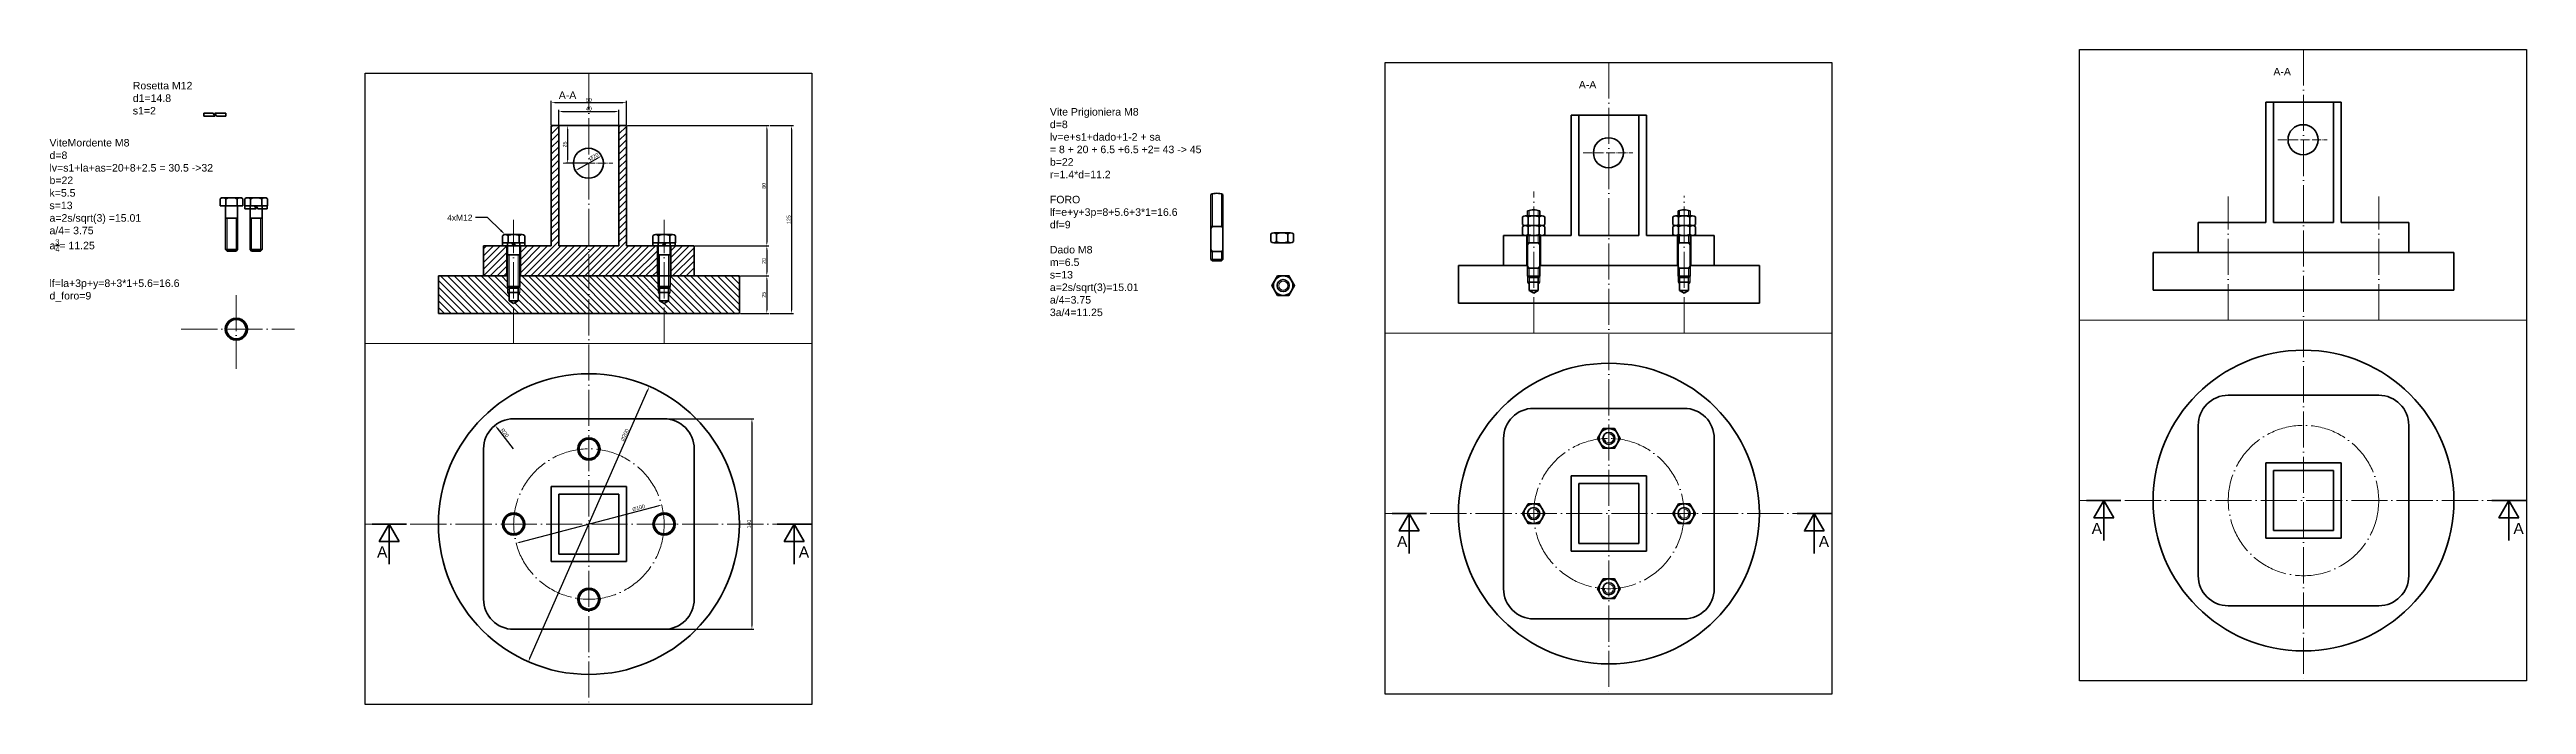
# Model space of a CAD drawing. Header units: millimetres. Extents: x 6 to 1653, y 782 to 5130.
# Drawn here: x 6 to 1653, y 782 to 1218 of the extents above; entities outside this region: 1.
import ezdxf
from ezdxf import colors
from ezdxf.entities.mleader import LeaderData, LeaderLine
from ezdxf.math import Vec2, Vec3

# ---------------------------------------------------------------- set-up
doc = ezdxf.new("R2010")
doc.units = ezdxf.units.MM
doc.linetypes.add('ACAD_ISO04W100', pattern=[30, 24, -3, 0, -3])
for name, color, linetype, lineweight in [('assisimmetira', 90, 'ACAD_ISO04W100', 18), ('campitura', 131, 'Continuous', 18), ('grosso', 5, 'Continuous', 35), ('terra', 6, 'Continuous', 18)]:
    doc.layers.add(name, color=color, linetype=linetype, lineweight=lineweight)
doc.layers.add('viti', color=7, linetype='Continuous', lineweight=18, true_color=0x6e42a9)
doc.styles.get("Standard").update_dxf_attribs({"font": 'arial.ttf'})
doc.dimstyles.new('ISO-25', dxfattribs={"dimtxt": 2.5, "dimasz": 2.5, "dimexe": 1.25, "dimexo": 0.625, "dimtad": 1, "dimtxsty": 'Standard', "dimcen": 2.5, "dimadec": 0, "dimazin": 0, "dimtfac": 1, "dimtmove": 0, "dimatfit": 1, "dimfxl": 1, "dimarcsym": 0})

# ---------------------------------------------------------------- blocks, each defined once
blk = doc.blocks.new('*D1')
at = {"color": 0, "lineweight": -2, "transparency": 16777216}
blk.add_line((314.9, 952.2), (304.1, 966), dxfattribs=at)
at = {"color": 0, "transparency": 16777216}
blk.add_solid([(304.4, 966.2), (303.8, 965.7), (302.6, 967.9)], dxfattribs=at)
at = {"layer": 'Defpoints', "color": 0, "transparency": 16777216}
for p in [(302.6, 967.9), (314.9, 952.2)]:
    blk.add_point(p, dxfattribs=at)
at = {"color": 0, "transparency": 16777216, "insert": (309, 962.9), "char_height": 2.5, "attachment_point": 5, "rotation": 308.1794}
blk.add_mtext('R20', dxfattribs=at)
blk = doc.blocks.new('*D2')
at = {"color": 0, "lineweight": -2, "transparency": 16777216}
for p, q in [((415.6, 972.2), (474.5, 972.2)), ((473.3, 969.7), (473.3, 834.7)), ((415.6, 832.2), (474.5, 832.2))]:
    blk.add_line(p, q, dxfattribs=at)
at = {"color": 0, "transparency": 16777216}
for points in [[(472.9, 969.7), (473.7, 969.7), (473.3, 972.2)], [(472.9, 834.7), (473.7, 834.7), (473.3, 832.2)]]:
    blk.add_solid(points, dxfattribs=at)
at = {"layer": 'Defpoints', "color": 0, "transparency": 16777216}
for p in [(414.9, 972.2), (414.9, 832.2), (473.3, 832.2)]:
    blk.add_point(p, dxfattribs=at)
at = {"color": 0, "transparency": 16777216, "insert": (471.4, 902.2), "char_height": 2.5, "attachment_point": 5, "rotation": 90}
blk.add_mtext('140', dxfattribs=at)
blk = doc.blocks.new('*D3')
at = {"color": 0, "lineweight": -2, "transparency": 16777216}
blk.add_line((325.7, 812.9), (404.1, 991.5), dxfattribs=at)
at = {"color": 0, "transparency": 16777216}
for points in [[(403.8, 991.6), (404.5, 991.3), (405.1, 993.8)], [(325.3, 813.1), (326.1, 812.8), (324.7, 810.6)]]:
    blk.add_solid(points, dxfattribs=at)
at = {"layer": 'Defpoints', "color": 0, "transparency": 16777216}
for p in [(405.1, 993.8), (324.7, 810.6)]:
    blk.add_point(p, dxfattribs=at)
at = {"color": 0, "transparency": 16777216, "insert": (388.8, 961.5), "char_height": 2.5, "attachment_point": 5, "rotation": 66.2917}
blk.add_mtext('∅200', dxfattribs=at)
blk = doc.blocks.new('*D4')
at = {"color": 0, "lineweight": -2, "transparency": 16777216}
for p, q in [((339.9, 1167.8), (339.9, 1183.7)), ((342.4, 1182.5), (387.4, 1182.5)), ((389.9, 1167.8), (389.9, 1183.7))]:
    blk.add_line(p, q, dxfattribs=at)
at = {"color": 0, "transparency": 16777216}
for points in [[(342.4, 1182.9), (342.4, 1182.1), (339.9, 1182.5)], [(387.4, 1182.9), (387.4, 1182.1), (389.9, 1182.5)]]:
    blk.add_solid(points, dxfattribs=at)
at = {"layer": 'Defpoints', "color": 0, "transparency": 16777216}
for p in [(389.9, 1182.5), (339.9, 1167.2), (389.9, 1167.2)]:
    blk.add_point(p, dxfattribs=at)
at = {"color": 0, "transparency": 16777216, "insert": (364.9, 1184.4), "char_height": 2.5, "attachment_point": 5}
blk.add_mtext('50', dxfattribs=at)
blk = doc.blocks.new('*D5')
at = {"color": 0, "lineweight": -2, "transparency": 16777216}
blk.add_line((319, 890.1), (410.9, 914.3), dxfattribs=at)
at = {"color": 0, "transparency": 16777216}
for points in [[(410.8, 914.7), (411, 913.9), (413.3, 915)], [(318.9, 890.5), (319.1, 889.7), (316.6, 889.4)]]:
    blk.add_solid(points, dxfattribs=at)
at = {"layer": 'Defpoints', "color": 0, "transparency": 16777216}
for p in [(413.3, 915), (316.6, 889.4)]:
    blk.add_point(p, dxfattribs=at)
at = {"color": 0, "transparency": 16777216, "insert": (398, 913), "char_height": 2.5, "attachment_point": 5, "rotation": 14.7842}
blk.add_mtext('∅100', dxfattribs=at)
blk = doc.blocks.new('*D6')
at = {"color": 0, "lineweight": -2, "transparency": 16777216}
blk.add_line((358.1, 1138.5), (371.2, 1145.9), dxfattribs=at)
at = {"color": 0, "transparency": 16777216}
for points in [[(357.9, 1138.9), (358.3, 1138.2), (355.9, 1137.3)], [(371, 1146.2), (371.4, 1145.5), (373.3, 1147.1)]]:
    blk.add_solid(points, dxfattribs=at)
at = {"layer": 'Defpoints', "color": 0, "transparency": 16777216}
for p in [(355.9, 1137.3), (373.3, 1147.1)]:
    blk.add_point(p, dxfattribs=at)
at = {"color": 0, "transparency": 16777216, "insert": (368.2, 1146.5), "char_height": 2.5, "attachment_point": 5, "rotation": 29.4081}
blk.add_mtext('∅20', dxfattribs=at)
blk = doc.blocks.new('*D7')
at = {"color": 0, "lineweight": -2, "transparency": 16777216}
for p, q in [((364.3, 1167.2), (349.6, 1167.2)), ((350.8, 1164.7), (350.8, 1144.7)), ((364.3, 1142.2), (349.6, 1142.2))]:
    blk.add_line(p, q, dxfattribs=at)
at = {"color": 0, "transparency": 16777216}
for points in [[(350.4, 1164.7), (351.2, 1164.7), (350.8, 1167.2)], [(350.4, 1144.7), (351.2, 1144.7), (350.8, 1142.2)]]:
    blk.add_solid(points, dxfattribs=at)
at = {"layer": 'Defpoints', "color": 0, "transparency": 16777216}
for p in [(364.9, 1167.2), (350.8, 1142.2), (364.9, 1142.2)]:
    blk.add_point(p, dxfattribs=at)
at = {"color": 0, "transparency": 16777216, "insert": (348.9, 1154.7), "char_height": 2.5, "attachment_point": 5, "rotation": 90}
blk.add_mtext('25', dxfattribs=at)
blk = doc.blocks.new('*D8')
at = {"color": 0, "lineweight": -2, "transparency": 16777216}
for p, q in [((390.6, 1167.2), (484.5, 1167.2)), ((483.2, 1164.7), (483.2, 1089.7)), ((435.6, 1087.2), (484.5, 1087.2))]:
    blk.add_line(p, q, dxfattribs=at)
at = {"color": 0, "transparency": 16777216}
for points in [[(482.8, 1164.7), (483.6, 1164.7), (483.2, 1167.2)], [(482.8, 1089.7), (483.6, 1089.7), (483.2, 1087.2)]]:
    blk.add_solid(points, dxfattribs=at)
at = {"layer": 'Defpoints', "color": 0, "transparency": 16777216}
for p in [(389.9, 1167.2), (434.9, 1087.2), (483.2, 1087.2)]:
    blk.add_point(p, dxfattribs=at)
at = {"color": 0, "transparency": 16777216, "insert": (481.3, 1127.2), "char_height": 2.5, "attachment_point": 5, "rotation": 90}
blk.add_mtext('80', dxfattribs=at)
blk = doc.blocks.new('*D9')
at = {"color": 0, "lineweight": -2, "transparency": 16777216}
for p, q in [((435.6, 1087.2), (484.5, 1087.2)), ((483.2, 1084.7), (483.2, 1069.7)), ((465.6, 1067.2), (484.5, 1067.2))]:
    blk.add_line(p, q, dxfattribs=at)
at = {"color": 0, "transparency": 16777216}
for points in [[(482.8, 1084.7), (483.6, 1084.7), (483.2, 1087.2)], [(482.8, 1069.7), (483.6, 1069.7), (483.2, 1067.2)]]:
    blk.add_solid(points, dxfattribs=at)
at = {"layer": 'Defpoints', "color": 0, "transparency": 16777216}
for p in [(434.9, 1087.2), (464.9, 1067.2), (483.2, 1067.2)]:
    blk.add_point(p, dxfattribs=at)
at = {"color": 0, "transparency": 16777216, "insert": (481.3, 1077.2), "char_height": 2.5, "attachment_point": 5, "rotation": 90}
blk.add_mtext('20', dxfattribs=at)
blk = doc.blocks.new('*D10')
at = {"color": 0, "lineweight": -2, "transparency": 16777216}
for p, q in [((465.6, 1067.2), (484.5, 1067.2)), ((483.2, 1064.7), (483.2, 1044.7)), ((465.6, 1042.2), (484.5, 1042.2))]:
    blk.add_line(p, q, dxfattribs=at)
at = {"color": 0, "transparency": 16777216}
for points in [[(482.8, 1064.7), (483.6, 1064.7), (483.2, 1067.2)], [(482.8, 1044.7), (483.6, 1044.7), (483.2, 1042.2)]]:
    blk.add_solid(points, dxfattribs=at)
at = {"layer": 'Defpoints', "color": 0, "transparency": 16777216}
for p in [(464.9, 1067.2), (464.9, 1042.2), (483.2, 1042.2)]:
    blk.add_point(p, dxfattribs=at)
at = {"color": 0, "transparency": 16777216, "insert": (481.3, 1054.7), "char_height": 2.5, "attachment_point": 5, "rotation": 90}
blk.add_mtext('25', dxfattribs=at)
blk = doc.blocks.new('*D11')
at = {"color": 0, "lineweight": -2, "transparency": 16777216}
for p, q in [((485.1, 1167.2), (500.9, 1167.2)), ((499.6, 1164.7), (499.6, 1044.7)), ((485.1, 1042.2), (500.9, 1042.2))]:
    blk.add_line(p, q, dxfattribs=at)
at = {"color": 0, "transparency": 16777216}
for points in [[(499.2, 1164.7), (500, 1164.7), (499.6, 1167.2)], [(499.2, 1044.7), (500, 1044.7), (499.6, 1042.2)]]:
    blk.add_solid(points, dxfattribs=at)
at = {"layer": 'Defpoints', "color": 0, "transparency": 16777216}
for p in [(484.5, 1167.2), (484.5, 1042.2), (499.6, 1042.2)]:
    blk.add_point(p, dxfattribs=at)
at = {"color": 0, "transparency": 16777216, "insert": (497.7, 1104.7), "char_height": 2.5, "attachment_point": 5, "rotation": 90}
blk.add_mtext('125', dxfattribs=at)
blk = doc.blocks.new('*D12')
at = {"color": 0, "lineweight": -2, "transparency": 16777216}
for p, q in [((344.9, 1167.8), (344.9, 1177.8)), ((347.4, 1176.6), (382.4, 1176.6)), ((384.9, 1167.8), (384.9, 1177.8))]:
    blk.add_line(p, q, dxfattribs=at)
at = {"color": 0, "transparency": 16777216}
for points in [[(347.4, 1177), (347.4, 1176.2), (344.9, 1176.6)], [(382.4, 1177), (382.4, 1176.2), (384.9, 1176.6)]]:
    blk.add_solid(points, dxfattribs=at)
at = {"layer": 'Defpoints', "color": 0, "transparency": 16777216}
for p in [(384.9, 1176.6), (344.9, 1167.2), (384.9, 1167.2)]:
    blk.add_point(p, dxfattribs=at)
at = {"color": 0, "transparency": 16777216, "insert": (364.9, 1178.5), "char_height": 2.5, "attachment_point": 5}
blk.add_mtext('40', dxfattribs=at)

msp = doc.modelspace()

# ---------------------------------------------------------------- hatches: boundary and pattern name
at = {"layer": 'campitura'}
h = msp.add_hatch(dxfattribs=at)
h.set_pattern_fill('ANSI31', color=256)
h.paths.add_polyline_path([(364.931, 1087.197), (344.931, 1087.197), (344.931, 1167.197), (339.931, 1167.197), (339.931, 1087.197), (319.431, 1087.197), (319.431, 1067.197), (364.931, 1067.197)])
h.paths.add_polyline_path([(410.431, 1087.197), (407.531, 1087.197), (389.931, 1087.197), (389.931, 1167.197), (384.931, 1167.197), (384.931, 1087.197), (364.931, 1087.197), (364.931, 1067.197), (410.431, 1067.197)])
h.paths.add_polyline_path([(434.931, 1087.197), (419.431, 1087.197), (419.431, 1067.197), (434.931, 1067.197)])
h = msp.add_hatch(dxfattribs=at)
h.set_pattern_fill('ANSI31', color=256)
h.paths.add_polyline_path([(310.431, 1087.197), (307.531, 1087.197), (294.931, 1087.197), (294.931, 1067.197), (310.431, 1067.197)])
h = msp.add_hatch(dxfattribs=at)
h.set_pattern_fill('ANSI31', color=256, angle=90)
h.paths.add_polyline_path([(310.931, 1056.197), (310.931, 1067.197), (264.931, 1067.197), (264.931, 1042.197), (314.931, 1042.197), (314.931, 1048.865), (311.931, 1050.597), (311.931, 1054.465)])
h.paths.add_polyline_path([(364.931, 1067.197), (318.931, 1067.197), (318.931, 1060.197), (318.931, 1056.197), (317.931, 1054.465), (317.931, 1050.597), (314.931, 1048.865), (314.931, 1042.197), (339.931, 1042.197), (364.931, 1042.197)])
h.paths.add_polyline_path([(411.931, 1054.465), (410.931, 1056.197), (410.931, 1067.197), (364.931, 1067.197), (364.931, 1042.197), (414.931, 1042.197), (414.931, 1048.865), (411.931, 1050.597)])
h.paths.add_polyline_path([(464.931, 1067.197), (418.931, 1067.197), (418.931, 1060.197), (418.931, 1056.197), (417.931, 1054.465), (417.931, 1050.597), (414.931, 1048.865), (414.931, 1042.197), (464.931, 1042.197)])
h.paths.add_polyline_path([(411.931, 1056.197), (410.931, 1056.197), (411.931, 1054.465)], flags=17)
h.paths.add_polyline_path([(411.931, 1059.197), (410.931, 1060.197), (410.931, 1056.197), (411.931, 1056.197)], flags=17)
h.paths.add_polyline_path([(418.931, 1060.197), (417.931, 1059.197), (417.931, 1056.197), (418.931, 1056.197)], flags=17)
h.paths.add_polyline_path([(418.931, 1056.197), (417.931, 1056.197), (417.931, 1054.465)], flags=17)
h.paths.add_polyline_path([(311.931, 1056.197), (310.931, 1056.197), (311.931, 1054.465)], flags=17)
h.paths.add_polyline_path([(311.931, 1059.197), (310.931, 1060.197), (310.931, 1056.197), (311.931, 1056.197)], flags=17)
h.paths.add_polyline_path([(318.931, 1060.197), (317.931, 1059.197), (317.931, 1056.197), (318.931, 1056.197)], flags=17)
h.paths.add_polyline_path([(318.931, 1056.197), (317.931, 1056.197), (317.931, 1054.465)], flags=17)

# ---------------------------------------------------------------- linework, layer by layer
for p, q in [((216.131, 782.197), (216.131, 1202.197)), ((216.131, 1202.197), (513.131, 1202.197)), ((513.131, 1202.197), (513.131, 782.197)), ((894.108, 789.174), (894.108, 1209.174)), ((894.108, 1209.174), (1191.108, 1209.174)), ((1191.108, 1209.174), (1191.108, 789.174)), ((1355.796, 797.841), (1355.796, 1217.841)), ((1355.796, 1217.841), (1652.796, 1217.841)), ((1652.796, 1217.841), (1652.796, 797.841)), ((1652.796, 797.841), (1355.796, 797.841)), ((513.131, 782.197), (216.131, 782.197)), ((1191.108, 789.174), (894.108, 789.174))]:
    msp.add_line(p, q)
at = {"layer": 'assisimmetira'}
for p, q in [((364.931, 1202.197), (364.931, 782.197)), ((1042.908, 1209.174), (1042.908, 789.174)), ((1504.596, 1217.841), (1504.596, 797.841)), ((992.908, 1029.174), (992.908, 1123.344)), ((1092.908, 1029.174), (1092.908, 1120.482)), ((1454.596, 1037.841), (1454.596, 1120.11)), ((1554.596, 1037.841), (1554.596, 1120.11)), ((1554.596, 1037.841), (1554.596, 1120.11)), ((314.931, 1022.197), (314.931, 1104.466)), ((414.931, 1022.197), (414.931, 1104.466)), ((414.931, 1022.197), (414.931, 1104.466)), ((130.59, 1054.553), (130.59, 1005.404)), ((93.971, 1031.814), (169.341, 1031.814)), ((894.108, 909.174), (1191.108, 909.174)), ((1355.796, 917.841), (1652.796, 917.841)), ((216.131, 902.197), (513.131, 902.197))]:
    msp.add_line(p, q, dxfattribs=at)
at = {"layer": 'assisimmetira', "ltscale": 0.25}
for p, q in [((1487.496, 1157.841), (1520.431, 1157.841)), ((347.832, 1142.197), (380.766, 1142.197)), ((1025.808, 1149.174), (1058.743, 1149.174))]:
    msp.add_line(p, q, dxfattribs=at)
at = {"layer": 'assisimmetira'}
for centre in [(1042.908, 909.174), (1504.596, 917.841), (364.931, 902.197)]:
    msp.add_circle(centre, 50, dxfattribs=at)
at = {"layer": 'grosso'}
for p, q in [((108.887, 1175.526), (115.132, 1175.526)), ((108.887, 1173.526), (108.887, 1175.526)), ((116.287, 1173.526), (108.887, 1173.526)), ((116.287, 1173.526), (115.132, 1175.526)), ((116.287, 1175.526), (117.441, 1173.526)), ((116.287, 1175.526), (123.687, 1175.526)), ((123.687, 1173.526), (117.441, 1173.526)), ((123.687, 1175.526), (123.687, 1173.526)), ((1017.908, 1094.174), (1017.908, 1174.174)), ((1017.908, 1174.174), (1067.908, 1174.174)), ((1022.908, 1094.174), (1022.908, 1174.174)), ((1062.908, 1174.174), (1062.908, 1094.174)), ((1067.908, 1174.174), (1067.908, 1094.174)), ((1479.596, 1102.841), (1479.596, 1182.841)), ((1479.596, 1182.841), (1529.596, 1182.841)), ((1484.596, 1102.841), (1484.596, 1182.841)), ((1524.596, 1182.841), (1524.596, 1102.841)), ((1529.596, 1182.841), (1529.596, 1102.841)), ((339.931, 1087.197), (339.931, 1167.197)), ((339.931, 1167.197), (389.931, 1167.197)), ((344.931, 1087.197), (344.931, 1167.197)), ((384.931, 1167.197), (384.931, 1087.197)), ((389.931, 1167.197), (389.931, 1087.197)), ((778.331, 1078.186), (778.331, 1121.447)), ((786.331, 1121.447), (786.331, 1078.186)), ((119.899, 1113.769), (119.899, 1118.572)), ((134.909, 1113.769), (119.899, 1113.769)), ((121.774, 1119.269), (133.034, 1119.269)), ((123.404, 1084.769), (123.404, 1113.769)), ((123.404, 1113.769), (131.404, 1113.769)), ((131.404, 1105.769), (123.404, 1105.769)), ((123.649, 1113.769), (123.649, 1118.624)), ((131.159, 1118.624), (131.159, 1113.769)), ((131.404, 1113.769), (131.404, 1084.769)), ((134.909, 1118.572), (134.909, 1113.769)), ((136.222, 1113.769), (136.222, 1118.572)), ((151.232, 1113.769), (136.222, 1113.769)), ((136.327, 1113.769), (142.573, 1113.769)), ((136.327, 1111.769), (136.327, 1113.769)), ((143.727, 1111.769), (136.327, 1111.769)), ((138.097, 1119.269), (149.357, 1119.269)), ((139.727, 1113.769), (147.727, 1113.769)), ((139.727, 1084.769), (139.727, 1113.769)), ((147.727, 1105.769), (139.727, 1105.769)), ((139.972, 1113.769), (139.972, 1118.624)), ((143.727, 1111.769), (142.573, 1113.769)), ((143.727, 1113.769), (151.127, 1113.769)), ((143.727, 1113.769), (144.882, 1111.769)), ((151.127, 1111.769), (144.882, 1111.769)), ((147.482, 1118.624), (147.482, 1113.769)), ((147.727, 1113.769), (147.727, 1084.769)), ((151.127, 1113.769), (151.127, 1111.769)), ((151.232, 1118.572), (151.232, 1113.769)), ((985.403, 1101.372), (985.403, 1106.477)), ((987.278, 1107.174), (998.538, 1107.174)), ((988.908, 1107.174), (988.908, 1110.436)), ((989.153, 1101.32), (989.153, 1106.529)), ((996.663, 1106.529), (996.663, 1101.32)), ((996.908, 1110.436), (996.908, 1107.174)), ((1000.413, 1106.477), (1000.413, 1101.372)), ((1085.403, 1101.372), (1085.403, 1106.477)), ((1087.278, 1107.174), (1098.538, 1107.174)), ((1088.908, 1107.174), (1088.908, 1110.436)), ((1089.153, 1101.32), (1089.153, 1106.529)), ((1096.663, 1106.529), (1096.663, 1101.32)), ((1096.908, 1110.436), (1096.908, 1107.174)), ((1100.413, 1106.477), (1100.413, 1101.372)), ((294.931, 1087.197), (294.931, 1067.197)), ((339.931, 1087.197), (294.931, 1087.197)), ((307.426, 1089.197), (307.426, 1093.999)), ((322.436, 1089.197), (307.426, 1089.197)), ((307.531, 1089.197), (313.777, 1089.197)), ((307.531, 1087.197), (307.531, 1089.197)), ((314.931, 1087.197), (307.531, 1087.197)), ((309.301, 1094.697), (320.561, 1094.697)), ((310.431, 1067.197), (310.431, 1087.197)), ((310.931, 1089.197), (318.931, 1089.197)), ((310.931, 1060.197), (310.931, 1089.197)), ((311.176, 1089.197), (311.176, 1094.052)), ((314.931, 1087.197), (313.777, 1089.197)), ((314.931, 1089.197), (322.331, 1089.197)), ((314.931, 1089.197), (316.086, 1087.197)), ((322.331, 1087.197), (316.086, 1087.197)), ((318.686, 1094.052), (318.686, 1089.197)), ((318.931, 1089.197), (318.931, 1060.197)), ((319.431, 1067.197), (319.431, 1087.197)), ((322.331, 1089.197), (322.331, 1087.197)), ((322.436, 1093.999), (322.436, 1089.197)), ((384.931, 1087.197), (344.931, 1087.197)), ((434.931, 1087.197), (389.931, 1087.197)), ((389.931, 1087.197), (434.931, 1087.197)), ((407.426, 1093.999), (407.426, 1089.197)), ((407.426, 1089.197), (422.436, 1089.197)), ((414.931, 1089.197), (407.531, 1089.197)), ((407.531, 1089.197), (407.531, 1087.197)), ((407.531, 1087.197), (413.777, 1087.197)), ((420.561, 1094.697), (409.301, 1094.697)), ((410.431, 1067.197), (410.431, 1087.197)), ((418.931, 1089.197), (410.931, 1089.197)), ((410.931, 1089.197), (410.931, 1060.197)), ((411.176, 1094.052), (411.176, 1089.197)), ((414.931, 1089.197), (413.777, 1087.197)), ((414.931, 1087.197), (416.086, 1089.197)), ((414.931, 1087.197), (422.331, 1087.197)), ((422.331, 1089.197), (416.086, 1089.197)), ((418.686, 1089.197), (418.686, 1094.052)), ((418.931, 1060.197), (418.931, 1089.197)), ((419.431, 1067.197), (419.431, 1087.197)), ((422.331, 1087.197), (422.331, 1089.197)), ((422.436, 1089.197), (422.436, 1093.999)), ((434.931, 1087.197), (434.931, 1067.197)), ((778.331, 1100.186), (786.331, 1100.186)), ((818.225, 1090.047), (818.225, 1095.152)), ((820.1, 1095.85), (831.36, 1095.85)), ((831.36, 1089.35), (820.1, 1089.35)), ((821.975, 1089.995), (821.975, 1095.204)), ((829.485, 1095.204), (829.485, 1089.995)), ((833.235, 1095.152), (833.235, 1090.047)), ((1017.908, 1094.174), (972.908, 1094.174)), ((972.908, 1094.174), (972.908, 1074.174)), ((985.403, 1094.872), (985.403, 1099.977)), ((992.908, 1094.174), (985.508, 1094.174)), ((987.278, 1100.674), (998.538, 1100.674)), ((998.538, 1100.674), (987.278, 1100.674)), ((998.538, 1094.174), (987.278, 1094.174)), ((988.408, 1074.174), (988.408, 1094.174)), ((988.908, 1067.174), (988.908, 1094.174)), ((988.908, 1089.174), (996.908, 1089.174)), ((989.153, 1094.82), (989.153, 1100.029)), ((1000.308, 1094.174), (994.063, 1094.174)), ((996.663, 1100.029), (996.663, 1094.82)), ((996.908, 1094.174), (996.908, 1067.174)), ((997.408, 1074.174), (997.408, 1094.174)), ((1000.413, 1099.977), (1000.413, 1094.872)), ((1062.908, 1094.174), (1022.908, 1094.174)), ((1112.908, 1094.174), (1067.908, 1094.174)), ((1067.908, 1094.174), (1112.908, 1094.174)), ((1067.908, 1094.174), (1112.908, 1094.174)), ((1085.403, 1094.872), (1085.403, 1099.977)), ((1085.508, 1094.174), (1091.753, 1094.174)), ((1085.508, 1094.174), (1091.753, 1094.174)), ((1087.278, 1100.674), (1098.538, 1100.674)), ((1098.538, 1100.674), (1087.278, 1100.674)), ((1098.538, 1094.174), (1087.278, 1094.174)), ((1088.408, 1074.174), (1088.408, 1094.174)), ((1088.908, 1067.174), (1088.908, 1094.174)), ((1088.908, 1089.174), (1096.908, 1089.174)), ((1089.153, 1094.82), (1089.153, 1100.029)), ((1092.908, 1094.174), (1100.308, 1094.174)), ((1092.908, 1094.174), (1100.308, 1094.174)), ((1096.663, 1100.029), (1096.663, 1094.82)), ((1096.908, 1094.174), (1096.908, 1067.174)), ((1097.408, 1074.174), (1097.408, 1094.174)), ((1100.413, 1099.977), (1100.413, 1094.872)), ((1112.908, 1094.174), (1112.908, 1074.174)), ((1479.596, 1102.841), (1434.596, 1102.841)), ((1434.596, 1102.841), (1434.596, 1082.841)), ((1454.596, 1102.841), (1447.196, 1102.841)), ((1461.996, 1102.841), (1455.75, 1102.841)), ((1524.596, 1102.841), (1484.596, 1102.841)), ((1574.596, 1102.841), (1529.596, 1102.841)), ((1529.596, 1102.841), (1574.596, 1102.841)), ((1547.196, 1102.841), (1553.441, 1102.841)), ((1554.596, 1102.841), (1561.996, 1102.841)), ((1574.596, 1102.841), (1574.596, 1082.841)), ((124.404, 1083.769), (123.404, 1084.769)), ((123.404, 1084.769), (131.404, 1084.769)), ((130.404, 1083.769), (124.404, 1083.769)), ((130.404, 1083.769), (131.404, 1084.769)), ((140.727, 1083.769), (139.727, 1084.769)), ((139.727, 1084.769), (147.727, 1084.769)), ((146.727, 1083.769), (140.727, 1083.769)), ((146.727, 1083.769), (147.727, 1084.769)), ((318.931, 1081.197), (310.931, 1081.197)), ((410.931, 1081.197), (418.931, 1081.197)), ((786.331, 1083.454), (778.331, 1083.454)), ((779.331, 1077.186), (778.331, 1078.186)), ((778.331, 1078.186), (786.331, 1078.186)), ((785.331, 1077.186), (779.331, 1077.186)), ((785.331, 1077.186), (786.331, 1078.186)), ((942.908, 1074.174), (988.908, 1074.174)), ((942.908, 1074.174), (942.908, 1049.174)), ((988.908, 1074.174), (942.908, 1074.174)), ((996.908, 1072.442), (988.908, 1072.442)), ((996.908, 1074.174), (1088.908, 1074.174)), ((1088.908, 1074.174), (996.908, 1074.174)), ((1096.908, 1072.442), (1088.908, 1072.442)), ((1142.908, 1074.174), (1096.908, 1074.174)), ((1096.908, 1074.174), (1142.908, 1074.174)), ((1142.908, 1074.174), (1142.908, 1049.174)), ((1404.596, 1082.841), (1604.596, 1082.841)), ((1404.596, 1082.841), (1404.596, 1057.841)), ((1604.596, 1082.841), (1604.596, 1057.841)), ((264.931, 1067.197), (310.931, 1067.197)), ((264.931, 1067.197), (264.931, 1042.197)), ((311.931, 1059.197), (310.931, 1060.197)), ((310.931, 1060.197), (318.931, 1060.197)), ((310.931, 1056.197), (318.931, 1056.197)), ((311.931, 1050.597), (311.931, 1059.197)), ((317.931, 1059.197), (311.931, 1059.197)), ((317.931, 1059.197), (318.931, 1060.197)), ((317.931, 1050.597), (317.931, 1059.197)), ((318.931, 1067.197), (464.931, 1067.197)), ((411.931, 1059.197), (410.931, 1060.197)), ((418.931, 1060.197), (410.931, 1060.197)), ((418.931, 1056.197), (410.931, 1056.197)), ((411.931, 1050.597), (411.931, 1059.197)), ((411.931, 1059.197), (417.931, 1059.197)), ((417.931, 1059.197), (418.931, 1060.197)), ((417.931, 1050.597), (417.931, 1059.197)), ((464.931, 1067.197), (464.931, 1042.197)), ((989.908, 1066.174), (988.908, 1067.174)), ((988.908, 1067.174), (996.908, 1067.174)), ((988.908, 1063.174), (996.908, 1063.174)), ((989.908, 1057.574), (989.908, 1066.174)), ((995.908, 1066.174), (989.908, 1066.174)), ((989.908, 1057.574), (995.908, 1057.574)), ((992.908, 1055.842), (989.908, 1057.574)), ((992.908, 1055.842), (995.908, 1057.574)), ((995.908, 1066.174), (996.908, 1067.174)), ((995.908, 1057.574), (995.908, 1066.174)), ((1089.908, 1066.174), (1088.908, 1067.174)), ((1088.908, 1067.174), (1096.908, 1067.174)), ((1096.908, 1063.174), (1088.908, 1063.174)), ((1089.908, 1057.574), (1089.908, 1066.174)), ((1095.908, 1066.174), (1089.908, 1066.174)), ((1095.908, 1057.574), (1089.908, 1057.574)), ((1092.908, 1055.842), (1089.908, 1057.574)), ((1092.908, 1055.842), (1095.908, 1057.574)), ((1095.908, 1066.174), (1096.908, 1067.174)), ((1095.908, 1057.574), (1095.908, 1066.174)), ((1479.596, 1057.841), (1404.596, 1057.841)), ((1604.596, 1057.841), (1479.596, 1057.841)), ((339.931, 1042.197), (264.931, 1042.197)), ((311.931, 1050.597), (317.931, 1050.597)), ((314.931, 1048.865), (311.931, 1050.597)), ((314.931, 1048.865), (317.931, 1050.597)), ((464.931, 1042.197), (339.931, 1042.197)), ((417.931, 1050.597), (411.931, 1050.597)), ((414.931, 1048.865), (411.931, 1050.597)), ((414.931, 1048.865), (417.931, 1050.597)), ((1017.908, 1049.174), (942.908, 1049.174)), ((1142.908, 1049.174), (1017.908, 1049.174)), ((1554.596, 987.841), (1454.596, 987.841)), ((414.931, 972.197), (314.931, 972.197)), ((1092.908, 979.174), (992.908, 979.174)), ((972.908, 959.174), (972.908, 859.174)), ((1112.908, 859.174), (1112.908, 959.174)), ((1434.596, 967.841), (1434.596, 867.841)), ((1574.596, 867.841), (1574.596, 967.841)), ((294.931, 952.197), (294.931, 852.197)), ((434.931, 852.197), (434.931, 952.197)), ((1479.596, 942.841), (1529.596, 942.841)), ((1479.596, 892.841), (1479.596, 942.841)), ((1529.596, 942.841), (1529.596, 892.841)), ((339.931, 927.197), (389.931, 927.197)), ((339.931, 877.197), (339.931, 927.197)), ((344.931, 922.197), (344.931, 882.197)), ((384.931, 922.197), (344.931, 922.197)), ((384.931, 882.197), (384.931, 922.197)), ((389.931, 927.197), (389.931, 877.197)), ((1017.908, 934.174), (1067.908, 934.174)), ((1017.908, 884.174), (1017.908, 934.174)), ((1022.908, 929.174), (1022.908, 889.174)), ((1062.908, 929.174), (1022.908, 929.174)), ((1062.908, 889.174), (1062.908, 929.174)), ((1067.908, 934.174), (1067.908, 884.174)), ((1484.596, 937.841), (1484.596, 897.841)), ((1524.596, 937.841), (1484.596, 937.841)), ((1524.596, 897.841), (1524.596, 937.841)), ((898.759, 909.175), (921.606, 909.175)), ((910.182, 909.175), (910.182, 882.607)), ((1168.025, 909.175), (1190.872, 909.175)), ((1179.448, 909.175), (1179.448, 882.607)), ((1360.447, 917.841), (1383.293, 917.841)), ((1371.87, 917.841), (1371.87, 891.273)), ((1629.713, 917.842), (1652.559, 917.842)), ((1641.136, 917.842), (1641.136, 891.274)), ((220.782, 902.197), (243.629, 902.197)), ((232.206, 902.197), (232.206, 875.629)), ((490.048, 902.198), (512.895, 902.198)), ((501.472, 902.198), (501.472, 875.63)), ((1022.908, 889.174), (1062.908, 889.174)), ((1529.596, 892.841), (1479.596, 892.841)), ((1484.596, 897.841), (1524.596, 897.841)), ((389.931, 877.197), (339.931, 877.197)), ((344.931, 882.197), (384.931, 882.197)), ((1067.908, 884.174), (1017.908, 884.174)), ((1454.596, 847.841), (1554.596, 847.841)), ((314.931, 832.197), (414.931, 832.197)), ((992.908, 839.174), (1092.908, 839.174))]:
    msp.add_line(p, q, dxfattribs=at)
for points in [[(822.679, 1067.315), (818.927, 1060.815), (822.679, 1054.315), (830.185, 1054.315), (833.938, 1060.815), (830.185, 1067.315)], [(126.837, 1038.314), (123.084, 1031.814), (126.837, 1025.314), (134.342, 1025.314), (138.095, 1031.814), (134.342, 1038.314)], [(361.179, 958.697), (357.426, 952.197), (361.179, 945.697), (368.684, 945.697), (372.437, 952.197), (368.684, 958.697)], [(1039.155, 965.674), (1035.402, 959.174), (1039.155, 952.674), (1046.661, 952.674), (1050.413, 959.174), (1046.661, 965.674)], [(311.179, 908.697), (307.426, 902.197), (311.179, 895.697), (318.684, 895.697), (322.437, 902.197), (318.684, 908.697)], [(411.179, 908.697), (407.426, 902.197), (411.179, 895.697), (418.684, 895.697), (422.437, 902.197), (418.684, 908.697)], [(916.814, 897.687), (910.182, 909.174), (903.55, 897.687)], [(989.155, 915.674), (985.402, 909.174), (989.155, 902.674), (996.661, 902.674), (1000.413, 909.174), (996.661, 915.674)], [(1089.155, 915.674), (1085.402, 909.174), (1089.155, 902.674), (1096.661, 902.674), (1100.413, 909.174), (1096.661, 915.674)], [(1186.08, 897.688), (1179.448, 909.174), (1172.816, 897.688)], [(1378.502, 906.353), (1371.87, 917.84), (1365.238, 906.353)], [(1647.768, 906.354), (1641.136, 917.841), (1634.504, 906.354)], [(238.838, 890.709), (232.206, 902.196), (225.574, 890.709)], [(508.104, 890.71), (501.472, 902.197), (494.84, 890.71)], [(361.179, 858.697), (357.426, 852.197), (361.179, 845.697), (368.684, 845.697), (372.437, 852.197), (368.684, 858.697)], [(1039.155, 865.674), (1035.402, 859.174), (1039.155, 852.674), (1046.661, 852.674), (1050.413, 859.174), (1046.661, 865.674)]]:
    msp.add_lwpolyline(points, close=True, dxfattribs=at)
for centre, radius in [((1042.608, 1149.174), 10), ((1504.296, 1157.841), 10), ((364.631, 1142.197), 10), ((826.432, 1060.815), 6.5), ((826.432, 1060.815), 4), ((130.59, 1031.814), 6.5), ((1042.908, 909.174), 100), ((1504.596, 917.841), 100), ((364.931, 902.197), 100), ((364.931, 952.197), 6.5), ((1042.908, 959.174), 6.5), ((1042.908, 959.174), 4), ((314.931, 902.197), 6.5), ((414.931, 902.197), 6.5), ((992.908, 909.174), 6.5), ((992.908, 909.174), 4), ((1092.908, 909.174), 6.5), ((1092.908, 909.174), 4), ((364.931, 852.197), 6.5), ((1042.908, 859.174), 6.5), ((1042.908, 859.174), 4)]:
    msp.add_circle(centre, radius, dxfattribs=at)
for centre, radius, start, end in [((782.331, 1110.986), 11.2, 69.075168, 110.924832), ((121.774, 1116.4), 2.869, 49.194919, 130.805081), ((127.404, 1108.019), 11.25, 70.266925, 109.733075), ((133.034, 1116.4), 2.869, 49.194919, 130.805081), ((138.097, 1116.4), 2.869, 49.194919, 130.805081), ((143.727, 1108.019), 11.25, 70.266925, 109.733075), ((149.357, 1116.4), 2.869, 49.194919, 130.805081), ((987.278, 1104.305), 2.869, 49.194919, 130.805081), ((992.908, 1099.974), 11.2, 69.075168, 110.924832), ((992.908, 1095.924), 11.25, 70.266925, 109.733075), ((998.538, 1104.305), 2.869, 49.194919, 130.805081), ((1087.278, 1104.305), 2.869, 49.194919, 130.805081), ((1092.908, 1099.974), 11.2, 69.075168, 110.924832), ((1092.908, 1095.924), 11.25, 70.266925, 109.733075), ((1098.538, 1104.305), 2.869, 49.194919, 130.805081), ((309.301, 1091.828), 2.869, 49.194919, 130.805081), ((314.931, 1083.447), 11.25, 70.266925, 109.733075), ((320.561, 1091.828), 2.869, 49.194919, 130.805081), ((409.301, 1091.828), 2.869, 49.194919, 130.805081), ((414.931, 1083.447), 11.25, 70.266925, 109.733075), ((420.561, 1091.828), 2.869, 49.194919, 130.805081), ((782.331, 1110.986), 11.2, 254.463206, 254.641114), ((782.331, 1110.986), 11.2, 285.358886, 285.536794), ((820.1, 1092.98), 2.869, 49.194919, 130.805081), ((820.1, 1092.219), 2.869, 229.194919, 310.805081), ((825.73, 1084.6), 11.25, 70.266925, 109.733075), ((825.73, 1100.6), 11.25, 250.266925, 289.733075), ((831.36, 1092.98), 2.869, 49.194919, 130.805081), ((831.36, 1092.219), 2.869, 229.194919, 310.805081), ((987.278, 1103.544), 2.869, 229.194919, 310.805081), ((987.278, 1097.805), 2.869, 49.194919, 130.805081), ((987.278, 1097.044), 2.869, 229.194919, 310.805081), ((992.908, 1111.924), 11.25, 250.266925, 289.733075), ((992.908, 1089.424), 11.25, 70.266925, 109.733075), ((992.908, 1105.424), 11.25, 250.266925, 289.733075), ((992.908, 1099.974), 11.2, 254.463206, 254.641114), ((992.908, 1099.974), 11.2, 285.358886, 285.536794), ((998.538, 1103.544), 2.869, 229.194919, 310.805081), ((998.538, 1097.805), 2.869, 49.194919, 130.805081), ((998.538, 1097.044), 2.869, 229.194919, 310.805081), ((1087.278, 1103.544), 2.869, 229.194919, 310.805081), ((1087.278, 1097.805), 2.869, 49.194919, 130.805081), ((1087.278, 1097.044), 2.869, 229.194919, 310.805081), ((1092.908, 1111.924), 11.25, 250.266925, 289.733075), ((1092.908, 1089.424), 11.25, 70.266925, 109.733075), ((1092.908, 1105.424), 11.25, 250.266925, 289.733075), ((1092.908, 1099.974), 11.2, 254.463206, 254.641114), ((1092.908, 1099.974), 11.2, 285.358886, 285.536794), ((1098.538, 1103.544), 2.869, 229.194919, 310.805081), ((1098.538, 1097.805), 2.869, 49.194919, 130.805081), ((1098.538, 1097.044), 2.869, 229.194919, 310.805081), ((130.59, 1031.814), 7.4, 121.447363, 178.552637), ((130.59, 1031.814), 7.4, 61.447363, 118.552637), ((130.59, 1031.814), 7.4, 1.447363, 58.552637), ((130.59, 1031.814), 7.4, 181.447363, 238.552637), ((130.59, 1031.814), 7.4, 241.447363, 298.552637), ((130.59, 1031.814), 7.4, 301.447363, 358.552637), ((1454.596, 967.841), 20, 90, 180), ((1554.596, 967.841), 20, 0, 90), ((314.931, 952.197), 20, 90, 180), ((414.931, 952.197), 20, 0, 90), ((992.908, 959.174), 20, 90, 180), ((1092.908, 959.174), 20, 0, 90), ((364.931, 952.197), 7.4, 121.447363, 178.552637), ((364.931, 952.197), 7.4, 61.447363, 118.552637), ((364.931, 952.197), 7.4, 1.447363, 58.552637), ((364.931, 952.197), 7.4, 181.447363, 238.552637), ((364.931, 952.197), 7.4, 241.447363, 298.552637), ((364.931, 952.197), 7.4, 301.447363, 358.552637), ((314.931, 902.197), 7.4, 121.447363, 178.552637), ((314.931, 902.197), 7.4, 61.447363, 118.552637), ((314.931, 902.197), 7.4, 1.447363, 58.552637), ((414.931, 902.197), 7.4, 121.447363, 178.552637), ((414.931, 902.197), 7.4, 61.447363, 118.552637), ((414.931, 902.197), 7.4, 1.447363, 58.552637), ((314.931, 902.197), 7.4, 181.447363, 238.552637), ((314.931, 902.197), 7.4, 241.447363, 298.552637), ((314.931, 902.197), 7.4, 301.447363, 358.552637), ((414.931, 902.197), 7.4, 181.447363, 238.552637), ((414.931, 902.197), 7.4, 241.447363, 298.552637), ((414.931, 902.197), 7.4, 301.447363, 358.552637), ((364.931, 852.197), 7.4, 121.447363, 178.552637), ((364.931, 852.197), 7.4, 61.447363, 118.552637), ((364.931, 852.197), 7.4, 1.447363, 58.552637), ((992.908, 859.174), 20, 180, 270), ((1092.908, 859.174), 20, 270, 0), ((1454.596, 867.841), 20, 180, 270), ((1554.596, 867.841), 20, 270, 0), ((314.931, 852.197), 20, 180, 270), ((364.931, 852.197), 7.4, 181.447363, 238.552637), ((364.931, 852.197), 7.4, 241.447363, 298.552637), ((364.931, 852.197), 7.4, 301.447363, 358.552637), ((414.931, 852.197), 20, 270, 0)]:
    msp.add_arc(centre, radius, start, end, dxfattribs=at)
at = {"layer": 'terra'}
for p, q in [((1355.796, 1037.841), (1652.796, 1037.841)), ((216.131, 1022.197), (513.131, 1022.197)), ((894.108, 1029.174), (1191.108, 1029.174))]:
    msp.add_line(p, q, dxfattribs=at)
at = {"layer": 'viti'}
for p, q in [((779.331, 1100.186), (779.331, 1121.776)), ((785.331, 1121.776), (785.331, 1100.186)), ((124.404, 1083.769), (124.404, 1105.769)), ((130.404, 1105.769), (130.404, 1083.769)), ((140.727, 1083.769), (140.727, 1105.769)), ((146.727, 1105.769), (146.727, 1083.769)), ((989.91, 1107.174), (989.91, 1110.766)), ((995.908, 1110.765), (995.902, 1107.174)), ((1089.908, 1107.174), (1089.908, 1110.765)), ((1095.908, 1110.765), (1095.908, 1107.174)), ((779.331, 1100.186), (778.331, 1098.454)), ((785.331, 1100.186), (786.331, 1098.454)), ((989.908, 1089.174), (988.908, 1087.442)), ((989.908, 1089.174), (989.908, 1094.174)), ((995.882, 1094.174), (995.874, 1089.174)), ((995.908, 1089.174), (996.908, 1087.442)), ((1089.908, 1089.174), (1088.908, 1087.442)), ((1089.908, 1089.174), (1089.908, 1094.174)), ((1095.908, 1094.174), (1095.908, 1089.174)), ((1095.908, 1089.174), (1096.908, 1087.442)), ((311.931, 1059.197), (311.931, 1081.197)), ((317.931, 1081.197), (317.931, 1059.197)), ((411.931, 1081.197), (411.931, 1059.197)), ((417.931, 1059.197), (417.931, 1081.197)), ((778.331, 1085.186), (779.331, 1083.454)), ((779.331, 1077.186), (779.331, 1083.454)), ((786.331, 1085.186), (785.331, 1083.454)), ((785.331, 1083.454), (785.331, 1077.186)), ((988.908, 1063.174), (988.908, 1074.174)), ((988.908, 1074.174), (989.908, 1072.442)), ((989.908, 1066.174), (989.908, 1072.442)), ((996.908, 1074.174), (995.908, 1072.442)), ((995.908, 1072.442), (995.908, 1066.174)), ((996.908, 1063.174), (996.908, 1074.174)), ((1088.908, 1063.174), (1088.908, 1074.174)), ((1088.908, 1074.174), (1089.908, 1072.442)), ((1089.908, 1066.174), (1089.908, 1072.442)), ((1096.908, 1074.174), (1095.908, 1072.442)), ((1095.908, 1072.442), (1095.908, 1066.174)), ((1096.908, 1063.174), (1096.908, 1074.174)), ((310.931, 1056.197), (310.931, 1067.197)), ((310.931, 1056.197), (311.931, 1054.465)), ((318.931, 1056.197), (317.931, 1054.465)), ((318.931, 1056.197), (318.931, 1067.197)), ((410.931, 1056.197), (410.931, 1067.197)), ((410.931, 1056.197), (411.931, 1054.465)), ((418.931, 1056.197), (417.931, 1054.465)), ((418.931, 1056.197), (418.931, 1067.197)), ((988.908, 1063.174), (989.908, 1061.442)), ((996.908, 1063.174), (995.908, 1061.442)), ((1088.908, 1063.174), (1089.908, 1061.442)), ((1096.908, 1063.174), (1095.908, 1061.442))]:
    msp.add_line(p, q, dxfattribs=at)
msp.add_circle((826.432, 1060.815), 3, dxfattribs=at)
for centre, start, end in [((1042.908, 959.174), 181.719131, 90), ((992.908, 909.174), 180, 88.280869), ((1092.908, 909.174), 180, 91.719131), ((1042.908, 859.174), 178.280869, 90)]:
    msp.add_arc(centre, 3, start, end, dxfattribs=at)

# ---------------------------------------------------------------- texts
at = {"layer": 'grosso', "attachment_point": 1}
for s, width, gutter_width, heights, insert, char_height in [('Rosetta m12', 1869.16869, 12.5, [0], (1396.955, 5129.8), 2.5), ('A-A', 20.72458, 12.5, [0], (1484.596, 1205.621), 5), ('\\pxt87;Rosetta M12^Jd1=14.8^Js1=2', 62.86127, 12.5, [24.478], (61.789, 1196.316), 5), ('A-A', 20.72458, 12.5, [0], (344.931, 1189.977), 5), ('A-A', 20.72458, 12.5, [0], (1022.908, 1196.954), 5), ('Vite Prigioniera M8^Jd=8^Jlv=e+s1+dado+1-2 + sa^J= 8 + 20 + 6.5 +6.5 +2= 43 -> 45 ^Jb=22^Jr=1.4*d=11.2^J^JFORO^Jlf=e+y+3p=8+5.6+3*1=16.6^Jdf=9^J^JDado M8^Jm=6.5^Js=13^Ja=2s/sqrt(3)=15.01^Ja/4=3.75^J3a/4=11.25', 151.50972, 12.5, [164.021], (671.346, 1178.889), 5), ('\\A1;ViteMordente M8^Jd=8^Jlv=s1+la+as=20+8+2.5 = 30.5 ->32^Jb=22^Jk=5.5^Js=13^Ja=2s/sqrt(3) =15.01^Ja/4= 3.75^Ja{\\H0.7x;\\S3/4;}= 11.25^J^J^Jlf=la+3p+y=8+3*1+5.6=16.6^Jd_foro=9', 120.97007, 12.5, [0], (6.408, 1158.334), 5), ('A', 5.4738, 18.46, [0], (902.097, 894.287), 7.384), ('A', 5.4738, 18.46, [0], (1182.419, 894.288), 7.384), ('A', 5.4738, 18.46, [0], (1363.785, 902.954), 7.384), ('A', 5.4738, 18.46, [0], (1644.107, 902.954), 7.384), ('A', 5.4738, 18.46, [0], (224.12, 887.31), 7.384), ('A', 5.4738, 18.46, [0], (504.443, 887.31), 7.384)]:
    msp.add_mtext_dynamic_manual_height_columns(s, width=width, gutter_width=gutter_width, heights=heights, dxfattribs=dict(at, insert=insert, char_height=char_height))

# ---------------------------------------------------------------- dimensions: what is measured, and where the dimension line sits
for base, p1, p2, picture, middle in [((389.931, 1182.492), (339.931, 1167.197), (389.931, 1167.197), '*D4', (364.931, 1184.393)), ((384.931, 1176.578), (344.931, 1167.197), (384.931, 1167.197), '*D12', (364.931, 1178.48))]:
    dim = msp.add_linear_dim(base=base, p1=p1, p2=p2, dimstyle='ISO-25')
    dim.commit()
    dim.dimension.update_dxf_attribs({"geometry": picture, "text_midpoint": middle})
for base, p1, p2, picture, middle in [((350.831, 1142.197), (364.931, 1167.197), (364.931, 1142.197), '*D7', (348.93, 1154.697)), ((483.223, 1087.197), (389.931, 1167.197), (434.931, 1087.197), '*D8', (481.321, 1127.197)), ((499.629, 1042.197), (484.473, 1167.197), (484.473, 1042.197), '*D11', (497.728, 1104.697)), ((483.223, 1067.197), (434.931, 1087.197), (464.931, 1067.197), '*D9', (481.321, 1077.197)), ((473.275, 832.197), (414.931, 972.197), (414.931, 832.197), '*D2', (471.374, 902.197))]:
    dim = msp.add_linear_dim(base=base, p1=p1, p2=p2, angle=90, dimstyle='ISO-25')
    dim.commit()
    dim.dimension.update_dxf_attribs({"geometry": picture, "text_midpoint": middle})
for p1, p2, picture, middle in [((355.92, 1137.287), (373.343, 1147.107), '*D6', (369.176, 1144.758)), ((324.723, 810.636), (405.139, 993.757), '*D3', (390.605, 960.66)), ((316.587, 889.438), (413.276, 914.956), '*D5', (398.5, 911.056))]:
    dim = msp.add_diameter_dim_2p(p1=p1, p2=p2, dimstyle='ISO-25')
    dim.commit()
    dim.dimension.update_dxf_attribs({"geometry": picture, "text_midpoint": middle, "dimtype": 163})
dim = msp.add_linear_dim(base=(483.223, 1042.197), p1=(464.931, 1067.197), p2=(464.931, 1042.197), angle=90, dimstyle='ISO-25', override={"dimtmove": 1})
dim.commit()
dim.dimension.update_dxf_attribs({"geometry": '*D10', "text_midpoint": (481.321, 1054.697)})
dim = msp.add_radius_dim(center=(314.931, 952.197), mpoint=(302.569, 967.918), dimstyle='ISO-25')
dim.commit()
dim.dimension.update_dxf_attribs({"geometry": '*D1', "text_midpoint": (307.469, 961.687), "dimtype": 164})

# ---------------------------------------------------------------- leaders
ml = msp.add_multileader_mtext('Standard')
ml.set_content('4xM12', color=256)
ml.set_leader_properties()
ml.build(insert=Vec2(0, 0))
ctx = ml.context
ctx.base_point, ctx.plane_origin = Vec3(269.129, 1105.997), Vec3(309.301, 1094.697)
ctx.text_align_type = 2
notes = []
notes.append((ctx, [(0, (1, 1, 0), (297.535, 1105.997), (-1, 0), 8, [(0, [(309.301, 1094.697)], 0, [])])]))
ctx.mtext.insert, ctx.mtext.alignment, ctx.mtext.flow_direction = Vec3(287.535, 1107.997), 3, 5
for ctx, leaders in notes:
    for number, flags, end, landing, length, lines in leaders:
        leader = LeaderData()
        leader.index, (leader.has_last_leader_line, leader.has_dogleg_vector, leader.attachment_direction) = number, flags
        leader.last_leader_point, leader.dogleg_vector, leader.dogleg_length = Vec3(end), Vec3(landing), length
        for number, points, colour, breaks in lines:
            line = LeaderLine()
            line.index, line.vertices, line.color, line.breaks = number, Vec3.list(points), colors.encode_raw_color(colour), breaks
            leader.lines.append(line)
        ctx.leaders.append(leader)

doc.saveas('drawing.dxf')
